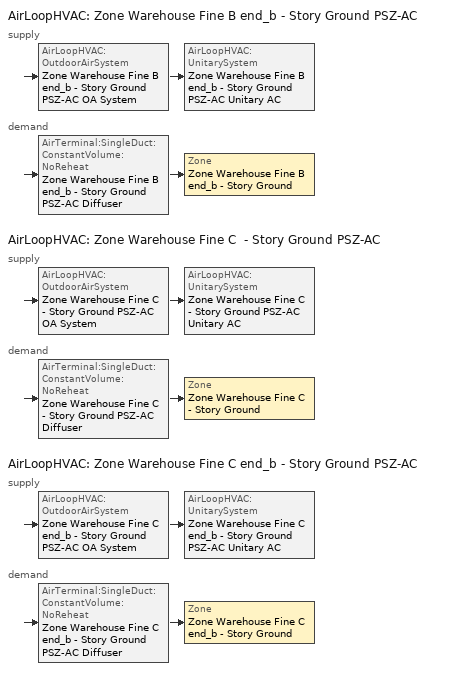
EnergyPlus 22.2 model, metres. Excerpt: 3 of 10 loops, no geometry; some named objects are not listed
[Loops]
AirLoopHVAC 'Zone Warehouse Fine B end_b - Story Ground PSZ-AC'
 supply: AirLoopHVAC:OutdoorAirSystem 'Zone Warehouse Fine B end_b - Story Ground PSZ-AC OA System' > AirLoopHVAC:UnitarySystem 'Zone Warehouse Fine B end_b - Story Ground PSZ-AC Unitary AC'
 demand: AirTerminal:SingleDuct:ConstantVolume:NoReheat 'Zone Warehouse Fine B end_b - Story Ground PSZ-AC Diffuser' > Zone 'Zone Warehouse Fine B end_b - Story Ground'
AirLoopHVAC 'Zone Warehouse Fine C  - Story Ground PSZ-AC'
 supply: AirLoopHVAC:OutdoorAirSystem 'Zone Warehouse Fine C  - Story Ground PSZ-AC OA System' > AirLoopHVAC:UnitarySystem 'Zone Warehouse Fine C  - Story Ground PSZ-AC Unitary AC'
 demand: AirTerminal:SingleDuct:ConstantVolume:NoReheat 'Zone Warehouse Fine C  - Story Ground PSZ-AC Diffuser' > Zone 'Zone Warehouse Fine C  - Story Ground'
AirLoopHVAC 'Zone Warehouse Fine C end_b - Story Ground PSZ-AC'
 supply: AirLoopHVAC:OutdoorAirSystem 'Zone Warehouse Fine C end_b - Story Ground PSZ-AC OA System' > AirLoopHVAC:UnitarySystem 'Zone Warehouse Fine C end_b - Story Ground PSZ-AC Unitary AC'
 demand: AirTerminal:SingleDuct:ConstantVolume:NoReheat 'Zone Warehouse Fine C end_b - Story Ground PSZ-AC Diffuser' > Zone 'Zone Warehouse Fine C end_b - Story Ground'
[SizingPeriod:DesignDay] Day of Month=21; Day Type=SummerDesignDay; Dry-Bulb Temperature Range Modifier Type=DefaultMultipliers; Humidity Condition Type=Wetbulb; Barometric Pressure {Pa}=100917; Wind Speed {m/s}=5; Wind Direction {deg}=320; Rain Indicator=No; Snow Indicator=No; Daylight Saving Time Indicator=No; Solar Model Indicator=ASHRAETau; Begin Environment Reset Mode=FullResetAtBeginEnvironment
Name | Month | Maximum Dry-Bulb Temperature {C} | Daily Dry-Bulb Temperature Range {deltaC} | Wetbulb or DewPoint at Maximum Dry-Bulb {C} | ASHRAE Clear Sky Optical Depth for Beam Irradiance (taub) | ASHRAE Clear Sky Optical Depth for Diffuse Irradiance (taud)
Kodiak April .4% Condns WB=>MCDB | 4 | 11.4 | 5.4 | 8 | 0.323 | 2.439
Kodiak August .4% Condns DB=>MCWB | 8 | 22.6 | 6.3 | 16 | 0.322 | 2.497
Kodiak August .4% Condns WB=>MCDB | 8 | 21.4 | 6.3 | 16.9 | 0.322 | 2.497
Kodiak December .4% Condns DB=>MCWB | 12 | 6.9 | 5.1 | 5.6 | 0.359 | 2.403
Kodiak December .4% Condns WB=>MCDB | 12 | 6.5 | 5.1 | 6.2 | 0.359 | 2.403
Kodiak February .4% Condns DB=>MCWB | 2 | 6.9 | 4.9 | 4.6 | 0.336 | 2.429
Kodiak February .4% Condns WB=>MCDB | 2 | 6.1 | 4.9 | 5.5 | 0.336 | 2.429
Kodiak January .4% Condns DB=>MCWB | 1 | 6.8 | 4.7 | 4 | 0.326 | 2.48
Kodiak January .4% Condns WB=>MCDB | 1 | 5.7 | 4.7 | 5.5 | 0.326 | 2.48
Kodiak July .4% Condns DB=>MCWB | 7 | 24.2 | 5.5 | 16.2 | 0.316 | 2.499
Kodiak July .4% Condns WB=>MCDB | 7 | 22.8 | 5.5 | 16.6 | 0.316 | 2.499
Kodiak June .4% Condns DB=>MCWB | 6 | 22.3 | 5.4 | 13.8 | 0.317 | 2.453
Kodiak June .4% Condns WB=>MCDB | 6 | 20.3 | 5.4 | 14.7 | 0.317 | 2.453
Kodiak March .4% Condns DB=>MCWB | 3 | 8.3 | 5.5 | 3.9 | 0.337 | 2.384
Kodiak March .4% Condns WB=>MCDB | 3 | 6.3 | 5.5 | 5.2 | 0.337 | 2.384
Kodiak May .4% Condns DB=>MCWB | 5 | 18.8 | 5.9 | 10.5 | 0.314 | 2.447
Kodiak May .4% Condns WB=>MCDB | 5 | 17 | 5.9 | 11.2 | 0.314 | 2.447
Kodiak November .4% Condns DB=>MCWB | 11 | 9.4 | 5.3 | 7.3 | 0.358 | 2.388
Kodiak November .4% Condns WB=>MCDB | 11 | 8.7 | 5.3 | 8.2 | 0.358 | 2.388
[ZoneControl:Thermostat] Temperature Difference Between Cutout And Setpoint {deltaC}=0
Name | Zone or ZoneList | Control Type Schedule | Control 1
Zone Warehouse Fine B end_b - Story Ground Thermostat | Zone Warehouse Fine B end_b - Story Ground | Zone Warehouse Fine B end_b - Story Ground Thermostat Schedule | Warehouse Fine - DOE Ref 1980-2004 Thermostat 3
Zone Warehouse Fine C  - Story Ground Thermostat | Zone Warehouse Fine C  - Story Ground | Zone Warehouse Fine C  - Story Ground Thermostat Schedule | Warehouse Fine - DOE Ref 1980-2004 Thermostat 4
Zone Warehouse Fine C end_b - Story Ground Thermostat | Zone Warehouse Fine C end_b - Story Ground | Zone Warehouse Fine C end_b - Story Ground Thermostat Schedule | Warehouse Fine - DOE Ref 1980-2004 Thermostat 5
[ThermostatSetpoint:DualSetpoint] Heating Setpoint Temperature Schedule=Warehouse HtgSetp FineStorage; Cooling Setpoint Temperature Schedule=Warehouse ClgSetp FineStorage
Warehouse Fine - DOE Ref 1980-2004 Thermostat 3; Warehouse Fine - DOE Ref 1980-2004 Thermostat 4; Warehouse Fine - DOE Ref 1980-2004 Thermostat 5
[Zone equipment]
Zone Warehouse Fine B end_b - Story Ground: Zone Warehouse Fine B end_b - Story Ground PSZ-AC Diffuser
Zone Warehouse Fine C  - Story Ground: Zone Warehouse Fine C  - Story Ground PSZ-AC Diffuser
Zone Warehouse Fine C end_b - Story Ground: Zone Warehouse Fine C end_b - Story Ground PSZ-AC Diffuser
[Sizing:Zone] Zone Cooling Design Supply Air Temperature Input Method=SupplyAirTemperature; Zone Cooling Design Supply Air Temperature {C}=12.7778; Zone Cooling Design Supply Air Temperature Difference {deltaC}=11.11; Zone Heating Design Supply Air Temperature Input Method=SupplyAirTemperature; Zone Heating Design Supply Air Temperature {C}=50; Zone Heating Design Supply Air Temperature Difference {deltaC}=11.11; Zone Cooling Design Supply Air Humidity Ratio {kgWater/kgDryAir}=0.0085; Zone Heating Design Supply Air Humidity Ratio {kgWater/kgDryAir}=0.008; Cooling Design Air Flow Method=DesignDay; Cooling Design Air Flow Rate {m3/s}=0; Cooling Minimum Air Flow per Zone Floor Area {m3/s-m2}=0.000762; Cooling Minimum Air Flow {m3/s}=0; Cooling Minimum Air Flow Fraction=0; Heating Design Air Flow Method=DesignDay; Heating Design Air Flow Rate {m3/s}=0; Heating Maximum Air Flow per Zone Floor Area {m3/s-m2}=0.002032; Heating Maximum Air Flow {m3/s}=0.141576; Heating Maximum Air Flow Fraction=0.3; Account for Dedicated Outdoor Air System=No; Zone Load Sizing Method=Sensible Load Only No Latent Load; Zone Latent Cooling Design Supply Air Humidity Ratio Input Method=HumidityRatioDifference; Zone Cooling Design Supply Air Humidity Ratio Difference {kgWater/kgDryAir}=0.005; Zone Latent Heating Design Supply Air Humidity Ratio Input Method=HumidityRatioDifference; Zone Humidification Design Supply Air Humidity Ratio Difference {kgWater/kgDryAir}=0.005
Name | Design Specification Outdoor Air Object
Zone Warehouse Fine B end_b - Story Ground | Zone Warehouse Fine B end_b - Story Ground DSOA Space List
Zone Warehouse Fine C  - Story Ground | Zone Warehouse Fine C  - Story Ground DSOA Space List
Zone Warehouse Fine C end_b - Story Ground | Zone Warehouse Fine C end_b - Story Ground DSOA Space List
[DesignSpecification:OutdoorAir]
Warehouse Fine Ventilation: Outdoor Air Method=Sum; Outdoor Air Flow per Person {m3/s-person}=0; Outdoor Air Flow per Zone Floor Area {m3/s-m2}=0.000254; Outdoor Air Flow per Zone {m3/s}=0; Outdoor Air Flow Air Changes per Hour {1/hr}=0
[DesignSpecification:OutdoorAir:SpaceList] Space Design Specification Outdoor Air Object Name 1=Warehouse Fine Ventilation
Name | Space Name 1
Zone Warehouse Fine B end_b - Story Ground DSOA Space List | Warehouse Fine B end_b - Story Ground
Zone Warehouse Fine C  - Story Ground DSOA Space List | Warehouse Fine C  - Story Ground
Zone Warehouse Fine C end_b - Story Ground DSOA Space List | Warehouse Fine C end_b - Story Ground
[AirTerminal:SingleDuct:ConstantVolume:NoReheat] Availability Schedule=Always On Discrete; Maximum Air Flow Rate {m3/s}=AutoSize
Zone Warehouse Fine B end_b - Story Ground PSZ-AC Diffuser; Zone Warehouse Fine C  - Story Ground PSZ-AC Diffuser; Zone Warehouse Fine C end_b - Story Ground PSZ-AC Diffuser
[Controller:MechanicalVentilation] Availability Schedule=Always On Discrete; Demand Controlled Ventilation=No; System Outdoor Air Method=ZoneSum; Design Specification Outdoor Air Object Name 1=Warehouse Fine Ventilation
Name | Zone or ZoneList Name 1
Controller Mechanical Ventilation 4 | Zone Warehouse Fine B end_b - Story Ground
Controller Mechanical Ventilation 5 | Zone Warehouse Fine C  - Story Ground
Controller Mechanical Ventilation 6 | Zone Warehouse Fine C end_b - Story Ground
[AirLoopHVAC] Design Supply Air Flow Rate {m3/s}=AutoSize; Design Return Air Flow Fraction of Supply Air Flow=1
Zone Warehouse Fine B end_b - Story Ground PSZ-AC; Zone Warehouse Fine C  - Story Ground PSZ-AC; Zone Warehouse Fine C end_b - Story Ground PSZ-AC
[Sizing:System] Type of Load to Size On=Sensible; Design Outdoor Air Flow Rate {m3/s}=Autosize; Central Heating Maximum System Air Flow Ratio=1; Preheat Design Temperature {C}=7.22222; Preheat Design Humidity Ratio {kgWater/kgDryAir}=0.008; Precool Design Temperature {C}=12.7778; Precool Design Humidity Ratio {kgWater/kgDryAir}=0.008; Central Cooling Design Supply Air Temperature {C}=12.7778; Central Heating Design Supply Air Temperature {C}=50; Type of Zone Sum to Use=Coincident; 100% Outdoor Air in Cooling=No; 100% Outdoor Air in Heating=No; Central Cooling Design Supply Air Humidity Ratio {kgWater/kgDryAir}=0.0085; Central Heating Design Supply Air Humidity Ratio {kgWater/kgDryAir}=0.008; Cooling Supply Air Flow Rate Method=DesignDay; Cooling Supply Air Flow Rate {m3/s}=0; Cooling Supply Air Flow Rate Per Floor Area {m3/s-m2}=0.00996765; Cooling Fraction of Autosized Cooling Supply Air Flow Rate=1; Cooling Supply Air Flow Rate Per Unit Cooling Capacity {m3/s-W}=3.94755e-05; Heating Supply Air Flow Rate Method=DesignDay; Heating Supply Air Flow Rate {m3/s}=0; Heating Supply Air Flow Rate Per Floor Area {m3/s-m2}=0.00996765; Heating Fraction of Autosized Heating Supply Air Flow Rate=1; Heating Fraction of Autosized Cooling Supply Air Flow Rate=1; Heating Supply Air Flow Rate Per Unit Heating Capacity {m3/s-W}=3.15882e-05; System Outdoor Air Method=ZoneSum; Zone Maximum Outdoor Air Fraction=1; Cooling Design Capacity Method=CoolingDesignCapacity; Cooling Design Capacity {W}=Autosize; Cooling Design Capacity Per Floor Area {W/m2}=234.7; Fraction of Autosized Cooling Design Capacity=1; Heating Design Capacity Method=HeatingDesignCapacity; Heating Design Capacity {W}=Autosize; Heating Design Capacity Per Floor Area {W/m2}=157; Fraction of Autosized Heating Design Capacity=1; Central Cooling Capacity Control Method=OnOff; Occupant Diversity=Autosize
Zone Warehouse Fine B end_b - Story Ground PSZ-AC; Zone Warehouse Fine C  - Story Ground PSZ-AC; Zone Warehouse Fine C end_b - Story Ground PSZ-AC
[Controller:OutdoorAir] Minimum Outdoor Air Flow Rate {m3/s}=Autosize; Maximum Outdoor Air Flow Rate {m3/s}=Autosize; Economizer Control Type=NoEconomizer; Economizer Control Action Type=ModulateFlow; Economizer Maximum Limit Dry-Bulb Temperature {C}=28; Economizer Maximum Limit Enthalpy {J/kg}=64000; Lockout Type=LockoutWithCompressor; Minimum Limit Type=FixedMinimum; Minimum Outdoor Air Schedule=Always On Discrete; High Humidity Control=No; Control High Indoor Humidity Based on Outdoor Humidity Ratio=Yes; Heat Recovery Bypass Control Type=BypassWhenWithinEconomizerLimits
Name | Mechanical Ventilation Controller
Zone Warehouse Fine B end_b - Story Ground PSZ-AC OA System Controller | Controller Mechanical Ventilation 4
Zone Warehouse Fine C  - Story Ground PSZ-AC OA System Controller | Controller Mechanical Ventilation 5
Zone Warehouse Fine C end_b - Story Ground PSZ-AC OA System Controller | Controller Mechanical Ventilation 6
[SetpointManager:MixedAir] Control Variable=Temperature
Name | Setpoint Node or NodeList
Zone Warehouse Fine B end_b - Story Ground PSZ-AC Mixed Air Node OS Default SPM | Zone Warehouse Fine B end_b - Story Ground PSZ-AC Mixed Air Node
Zone Warehouse Fine C  - Story Ground PSZ-AC Mixed Air Node OS Default SPM | Zone Warehouse Fine C  - Story Ground PSZ-AC Mixed Air Node
Zone Warehouse Fine C end_b - Story Ground PSZ-AC Mixed Air Node OS Default SPM | Zone Warehouse Fine C end_b - Story Ground PSZ-AC Mixed Air Node
[AirLoopHVAC:UnitarySystem] Control Type=Load; Dehumidification Control Type=None; Availability Schedule=Outage Availability Schedule; Fan Placement=DrawThrough; DX Heating Coil Sizing Ratio=1; Use DOAS DX Cooling Coil=No; Minimum Supply Air Temperature {C}=2; Latent Load Control=SensibleOnlyLoadControl; Cooling Supply Air Flow Rate {m3/s}=Autosize; Heating Supply Air Flow Rate {m3/s}=Autosize; No Load Supply Air Flow Rate {m3/s}=Autosize; Maximum Supply Air Temperature {C}=80; Maximum Outdoor Dry-Bulb Temperature for Supplemental Heater Operation {C}=21; Maximum Cycling Rate {cycles/hr}=2.5; Heat Pump Time Constant {s}=60; Fraction of On-Cycle Power Use=0.01; Heat Pump Fan Delay Time {s}=60; Ancillary On-Cycle Electric Power {W}=0; Ancillary Off-Cycle Electric Power {W}=0
Name | Controlling Zone or Thermostat Location | Supply Fan | Supply Air Fan Operating Mode Schedule | Heating Coil | Cooling Coil | Supplemental Heating Coil
Zone Warehouse Fine B end_b - Story Ground PSZ-AC Unitary AC | Zone Warehouse Fine B end_b - Story Ground | Zone Warehouse Fine B end_b - Story Ground PSZ-AC Fan | Zone Warehouse Fine B end_b - Story Ground PSZ-AC Occ Sch | Zone Warehouse Fine B end_b - Story Ground PSZ-AC Gas Htg Coil 30kBtu/hr 0.8 Thermal Eff | Zone Warehouse Fine B end_b - Story Ground PSZ-AC 1spd DX AC Clg Coil 11kBtu/hr 9.7SEER | Zone Warehouse Fine B end_b - Story Ground PSZ-AC No Heat
Zone Warehouse Fine C  - Story Ground PSZ-AC Unitary AC | Zone Warehouse Fine C  - Story Ground | Zone Warehouse Fine C  - Story Ground PSZ-AC Fan | Zone Warehouse Fine C  - Story Ground PSZ-AC Occ Sch | Zone Warehouse Fine C  - Story Ground PSZ-AC Gas Htg Coil 12kBtu/hr 0.8 Thermal Eff | Zone Warehouse Fine C  - Story Ground PSZ-AC 1spd DX AC Clg Coil 4kBtu/hr 9.7SEER | Zone Warehouse Fine C  - Story Ground PSZ-AC No Heat
Zone Warehouse Fine C end_b - Story Ground PSZ-AC Unitary AC | Zone Warehouse Fine C end_b - Story Ground | Zone Warehouse Fine C end_b - Story Ground PSZ-AC Fan | Zone Warehouse Fine C end_b - Story Ground PSZ-AC Occ Sch | Zone Warehouse Fine C end_b - Story Ground PSZ-AC Gas Htg Coil 19kBtu/hr 0.8 Thermal Eff | Zone Warehouse Fine C end_b - Story Ground PSZ-AC 1spd DX AC Clg Coil 7kBtu/hr 9.7SEER | Zone Warehouse Fine C end_b - Story Ground PSZ-AC No Heat
[Fan:OnOff] Availability Schedule=Always On Discrete; Fan Total Efficiency=0.53625; Pressure Rise {Pa}=622.722; Maximum Flow Rate {m3/s}=Autosize; Motor Efficiency=0.825; Motor In Airstream Fraction=1
Name | Fan Power Ratio Function of Speed Ratio Curve | Fan Efficiency Ratio Function of Speed Ratio Curve
Zone Warehouse Fine B end_b - Story Ground PSZ-AC Fan | Fan On Off Power Curve 3 | Fan On Off Efficiency Curve 3
Zone Warehouse Fine C  - Story Ground PSZ-AC Fan | Fan On Off Power Curve 4 | Fan On Off Efficiency Curve 4
Zone Warehouse Fine C end_b - Story Ground PSZ-AC Fan | Fan On Off Power Curve 5 | Fan On Off Efficiency Curve 5
[Coil:Heating:Fuel] Availability Schedule=Always On Discrete; Fuel Type=NaturalGas; Burner Efficiency=0.8; Nominal Capacity {W}=AutoSize; Parasitic Electric Load {W}=0; Parasitic Fuel Load {W}=0
Zone Warehouse Fine B end_b - Story Ground PSZ-AC Gas Htg Coil 30kBtu/hr 0.8 Thermal Eff; Zone Warehouse Fine C  - Story Ground PSZ-AC Gas Htg Coil 12kBtu/hr 0.8 Thermal Eff; Zone Warehouse Fine C end_b - Story Ground PSZ-AC Gas Htg Coil 19kBtu/hr 0.8 Thermal Eff
[Coil:Cooling:DX:SingleSpeed] Availability Schedule=Always On Discrete; Gross Rated Total Cooling Capacity {W}=Autosize; Gross Rated Sensible Heat Ratio=Autosize; Gross Rated Cooling COP {W/W}=3.14722; Rated Air Flow Rate {m3/s}=Autosize; Rated Evaporator Fan Power Per Volume Flow Rate 2017 {W/(m3/s)}=773.3; Rated Evaporator Fan Power Per Volume Flow Rate 2023 {W/(m3/s)}=934.4; Total Cooling Capacity Function of Temperature Curve=DOE Ref DX Clg Coil Cool-Cap-fT; Total Cooling Capacity Function of Flow Fraction Curve=DOE Ref DX Clg Coil Cool-CAP-fFlow; Energy Input Ratio Function of Temperature Curve=DOE Ref DX Clg Coil Cool-EIR-fT; Energy Input Ratio Function of Flow Fraction Curve=DOE Ref DX Clg Coil Cool-EIR-fFlow; Part Load Fraction Correlation Curve=DOE Ref DX Clg Coil Cool-PLF-fPLR; Minimum Outdoor Dry-Bulb Temperature for Compressor Operation {C}=-25; Nominal Time for Condensate Removal to Begin {s}=0; Ratio of Initial Moisture Evaporation Rate and Steady State Latent Capacity=0; Maximum Cycling Rate {cycles/hr}=0; Latent Capacity Time Constant {s}=0; Condenser Type=AirCooled; Evaporative Condenser Effectiveness=0.9; Evaporative Condenser Air Flow Rate {m3/s}=Autosize; Evaporative Condenser Pump Rated Power Consumption {W}=Autosize; Crankcase Heater Capacity {W}=0; Maximum Outdoor Dry-Bulb Temperature for Crankcase Heater Operation {C}=10; Basin Heater Capacity {W/K}=0; Basin Heater Setpoint Temperature {C}=2
Zone Warehouse Fine B end_b - Story Ground PSZ-AC 1spd DX AC Clg Coil 11kBtu/hr 9.7SEER; Zone Warehouse Fine C  - Story Ground PSZ-AC 1spd DX AC Clg Coil 4kBtu/hr 9.7SEER; Zone Warehouse Fine C end_b - Story Ground PSZ-AC 1spd DX AC Clg Coil 7kBtu/hr 9.7SEER
[Coil:Heating:Electric] Availability Schedule=Always Off Discrete; Efficiency=1; Nominal Capacity {W}=0
Zone Warehouse Fine B end_b - Story Ground PSZ-AC No Heat; Zone Warehouse Fine C  - Story Ground PSZ-AC No Heat; Zone Warehouse Fine C end_b - Story Ground PSZ-AC No Heat
[SetpointManager:SingleZone:Reheat] Control Variable=Temperature; Minimum Supply Air Temperature {C}=12.7778; Maximum Supply Air Temperature {C}=50
Name | Control Zone | Setpoint Node or NodeList
Zone Warehouse Fine B end_b - Story Ground Setpoint Manager SZ Reheat | Zone Warehouse Fine B end_b - Story Ground | Zone Warehouse Fine B end_b - Story Ground PSZ-AC Supply Outlet Node
Zone Warehouse Fine C  - Story Ground Setpoint Manager SZ Reheat | Zone Warehouse Fine C  - Story Ground | Zone Warehouse Fine C  - Story Ground PSZ-AC Supply Outlet Node
Zone Warehouse Fine C end_b - Story Ground Setpoint Manager SZ Reheat | Zone Warehouse Fine C end_b - Story Ground | Zone Warehouse Fine C end_b - Story Ground PSZ-AC Supply Outlet Node
[Schedule:Day:Interval]
Warehouse HtgSetp FineStorage Default; autogen Warehouse HtgSetp FineStorage 0_day_sch; autogen Warehouse HtgSetp FineStorage 1_day_sch: Average, 24:00, 15.56
Warehouse HtgSetp FineStorage Summer Design Day; Warehouse HtgSetp FineStorage Winter Design Day: No, 24:00, 15.56
Warehouse ClgSetp FineStorage Default; autogen Warehouse ClgSetp FineStorage 0_day_sch; autogen Warehouse ClgSetp FineStorage 1_day_sch: Average, 24:00, 26.7
Warehouse ClgSetp FineStorage Summer Design Day; Warehouse ClgSetp FineStorage Winter Design Day: No, 24:00, 26.7
Schedule Day 49; Schedule Day 50; Schedule Day 51; Schedule Day 52; Schedule Day 53; Schedule Day 54; Schedule Day 55; Schedule Day 56; Schedule Day 65; Schedule Day 66; Schedule Day 67; Schedule Day 68; Schedule Day 69; Schedule Day 70; Schedule Day 71; Schedule Day 72; Schedule Day 89; Schedule Day 90; Schedule Day 91; Schedule Day 92; Schedule Day 93; Schedule Day 94; Schedule Day 95; Schedule Day 96: No, 01:00, 0, 02:00, 0, 03:00, 0, 04:00, 0, 05:00, 0, 06:00, 0, 07:00, 0, 08:00, 0, 09:00, 0, 10:00, 0, 11:00, 0, 12:00, 0, 13:00, 0, 14:00, 0, 15:00, 0, 16:00, 0, 17:00, 0, 18:00, 0, 19:00, 0, 20:00, 0, 21:00, 0, 22:00, 0, 23:00, 0, 24:00, 0
Zone Warehouse Fine B end_b - Story Ground PSZ-AC Occ Sch Default; Zone Warehouse Fine B end_b - Story Ground PSZ-AC Occ Sch Sunday; Zone Warehouse Fine C  - Story Ground PSZ-AC Occ Sch Default; Zone Warehouse Fine C  - Story Ground PSZ-AC Occ Sch Sunday; Zone Warehouse Fine C end_b - Story Ground PSZ-AC Occ Sch Default; Zone Warehouse Fine C end_b - Story Ground PSZ-AC Occ Sch Sunday: No, 24:00, 0
Zone Warehouse Fine B end_b - Story Ground PSZ-AC Occ Sch Summer Design Day; Zone Warehouse Fine B end_b - Story Ground PSZ-AC Occ Sch Winter Design Day; Zone Warehouse Fine C  - Story Ground PSZ-AC Occ Sch Summer Design Day; Zone Warehouse Fine C  - Story Ground PSZ-AC Occ Sch Winter Design Day; Zone Warehouse Fine C end_b - Story Ground PSZ-AC Occ Sch Summer Design Day; Zone Warehouse Fine C end_b - Story Ground PSZ-AC Occ Sch Winter Design Day: No, 24:00, 1
[Schedule:Week:Daily]
Warehouse HtgSetp FineStorage Week Rule - Jan1-Feb25: Warehouse HtgSetp FineStorage Default, autogen Warehouse HtgSetp FineStorage 0_day_sch, Warehouse HtgSetp FineStorage Default, Warehouse HtgSetp FineStorage Default, autogen Warehouse HtgSetp FineStorage 1_day_sch, Warehouse HtgSetp FineStorage Default, Warehouse HtgSetp FineStorage Default, Warehouse HtgSetp FineStorage Default, Warehouse HtgSetp FineStorage Summer Design Day, Warehouse HtgSetp FineStorage Winter Design Day, Warehouse HtgSetp FineStorage Default, Warehouse HtgSetp FineStorage Default
Warehouse HtgSetp FineStorage Week Rule - Feb26-Mar4: Warehouse HtgSetp FineStorage Default, autogen Warehouse HtgSetp FineStorage 0_day_sch, Warehouse HtgSetp FineStorage Default, autogen Warehouse HtgSetp FineStorage 1_day_sch, Warehouse HtgSetp FineStorage Default, Warehouse HtgSetp FineStorage Default, Warehouse HtgSetp FineStorage Default, Warehouse HtgSetp FineStorage Default, Warehouse HtgSetp FineStorage Summer Design Day, Warehouse HtgSetp FineStorage Winter Design Day, Warehouse HtgSetp FineStorage Default, Warehouse HtgSetp FineStorage Default
Warehouse HtgSetp FineStorage Week Rule - Mar5-Dec31: autogen Warehouse HtgSetp FineStorage 0_day_sch, Warehouse HtgSetp FineStorage Default, Warehouse HtgSetp FineStorage Default, autogen Warehouse HtgSetp FineStorage 1_day_sch, Warehouse HtgSetp FineStorage Default, Warehouse HtgSetp FineStorage Default, Warehouse HtgSetp FineStorage Default, Warehouse HtgSetp FineStorage Default, Warehouse HtgSetp FineStorage Summer Design Day, Warehouse HtgSetp FineStorage Winter Design Day, Warehouse HtgSetp FineStorage Default, Warehouse HtgSetp FineStorage Default
Warehouse ClgSetp FineStorage Week Rule - Jan1-Feb25: Warehouse ClgSetp FineStorage Default, autogen Warehouse ClgSetp FineStorage 0_day_sch, Warehouse ClgSetp FineStorage Default, Warehouse ClgSetp FineStorage Default, autogen Warehouse ClgSetp FineStorage 1_day_sch, Warehouse ClgSetp FineStorage Default, Warehouse ClgSetp FineStorage Default, Warehouse ClgSetp FineStorage Default, Warehouse ClgSetp FineStorage Summer Design Day, Warehouse ClgSetp FineStorage Winter Design Day, Warehouse ClgSetp FineStorage Default, Warehouse ClgSetp FineStorage Default
Warehouse ClgSetp FineStorage Week Rule - Feb26-Mar4: Warehouse ClgSetp FineStorage Default, autogen Warehouse ClgSetp FineStorage 0_day_sch, Warehouse ClgSetp FineStorage Default, autogen Warehouse ClgSetp FineStorage 1_day_sch, Warehouse ClgSetp FineStorage Default, Warehouse ClgSetp FineStorage Default, Warehouse ClgSetp FineStorage Default, Warehouse ClgSetp FineStorage Default, Warehouse ClgSetp FineStorage Summer Design Day, Warehouse ClgSetp FineStorage Winter Design Day, Warehouse ClgSetp FineStorage Default, Warehouse ClgSetp FineStorage Default
Warehouse ClgSetp FineStorage Week Rule - Mar5-Dec31: autogen Warehouse ClgSetp FineStorage 0_day_sch, Warehouse ClgSetp FineStorage Default, Warehouse ClgSetp FineStorage Default, autogen Warehouse ClgSetp FineStorage 1_day_sch, Warehouse ClgSetp FineStorage Default, Warehouse ClgSetp FineStorage Default, Warehouse ClgSetp FineStorage Default, Warehouse ClgSetp FineStorage Default, Warehouse ClgSetp FineStorage Summer Design Day, Warehouse ClgSetp FineStorage Winter Design Day, Warehouse ClgSetp FineStorage Default, Warehouse ClgSetp FineStorage Default
Zone Warehouse Fine B end_b - Story Ground PSZ-AC Occ Sch Week Rule - Jan1-Oct28; Zone Warehouse Fine B end_b - Story Ground PSZ-AC Occ Sch Week Rule - Nov12-Dec31: Zone Warehouse Fine B end_b - Story Ground PSZ-AC Occ Sch Sunday, Zone Warehouse Fine B end_b - Story Ground PSZ-AC Occ Sch Sunday, Zone Warehouse Fine B end_b - Story Ground PSZ-AC Occ Sch Sunday, Zone Warehouse Fine B end_b - Story Ground PSZ-AC Occ Sch Sunday, Zone Warehouse Fine B end_b - Story Ground PSZ-AC Occ Sch Default, Zone Warehouse Fine B end_b - Story Ground PSZ-AC Occ Sch Sunday, Zone Warehouse Fine B end_b - Story Ground PSZ-AC Occ Sch Sunday, Zone Warehouse Fine B end_b - Story Ground PSZ-AC Occ Sch Default, Zone Warehouse Fine B end_b - Story Ground PSZ-AC Occ Sch Summer Design Day, Zone Warehouse Fine B end_b - Story Ground PSZ-AC Occ Sch Winter Design Day, Zone Warehouse Fine B end_b - Story Ground PSZ-AC Occ Sch Default, Zone Warehouse Fine B end_b - Story Ground PSZ-AC Occ Sch Default
Zone Warehouse Fine B end_b - Story Ground PSZ-AC Occ Sch Week Rule - Oct29-Nov4: Zone Warehouse Fine B end_b - Story Ground PSZ-AC Occ Sch Sunday, Zone Warehouse Fine B end_b - Story Ground PSZ-AC Occ Sch Sunday, Schedule Day 65, Schedule Day 66, Schedule Day 67, Schedule Day 68, Schedule Day 69, Zone Warehouse Fine B end_b - Story Ground PSZ-AC Occ Sch Default, Zone Warehouse Fine B end_b - Story Ground PSZ-AC Occ Sch Summer Design Day, Zone Warehouse Fine B end_b - Story Ground PSZ-AC Occ Sch Winter Design Day, Zone Warehouse Fine B end_b - Story Ground PSZ-AC Occ Sch Default, Zone Warehouse Fine B end_b - Story Ground PSZ-AC Occ Sch Default
Zone Warehouse Fine B end_b - Story Ground PSZ-AC Occ Sch Week Rule - Nov5-Nov11: Schedule Day 70, Schedule Day 71, Schedule Day 72, Zone Warehouse Fine B end_b - Story Ground PSZ-AC Occ Sch Sunday, Zone Warehouse Fine B end_b - Story Ground PSZ-AC Occ Sch Default, Zone Warehouse Fine B end_b - Story Ground PSZ-AC Occ Sch Sunday, Zone Warehouse Fine B end_b - Story Ground PSZ-AC Occ Sch Sunday, Zone Warehouse Fine B end_b - Story Ground PSZ-AC Occ Sch Default, Zone Warehouse Fine B end_b - Story Ground PSZ-AC Occ Sch Summer Design Day, Zone Warehouse Fine B end_b - Story Ground PSZ-AC Occ Sch Winter Design Day, Zone Warehouse Fine B end_b - Story Ground PSZ-AC Occ Sch Default, Zone Warehouse Fine B end_b - Story Ground PSZ-AC Occ Sch Default
Zone Warehouse Fine C  - Story Ground PSZ-AC Occ Sch Week Rule - Jan1-Oct28; Zone Warehouse Fine C  - Story Ground PSZ-AC Occ Sch Week Rule - Nov12-Dec31: Zone Warehouse Fine C  - Story Ground PSZ-AC Occ Sch Sunday, Zone Warehouse Fine C  - Story Ground PSZ-AC Occ Sch Sunday, Zone Warehouse Fine C  - Story Ground PSZ-AC Occ Sch Sunday, Zone Warehouse Fine C  - Story Ground PSZ-AC Occ Sch Sunday, Zone Warehouse Fine C  - Story Ground PSZ-AC Occ Sch Default, Zone Warehouse Fine C  - Story Ground PSZ-AC Occ Sch Sunday, Zone Warehouse Fine C  - Story Ground PSZ-AC Occ Sch Sunday, Zone Warehouse Fine C  - Story Ground PSZ-AC Occ Sch Default, Zone Warehouse Fine C  - Story Ground PSZ-AC Occ Sch Summer Design Day, Zone Warehouse Fine C  - Story Ground PSZ-AC Occ Sch Winter Design Day, Zone Warehouse Fine C  - Story Ground PSZ-AC Occ Sch Default, Zone Warehouse Fine C  - Story Ground PSZ-AC Occ Sch Default
Zone Warehouse Fine C  - Story Ground PSZ-AC Occ Sch Week Rule - Oct29-Nov4: Zone Warehouse Fine C  - Story Ground PSZ-AC Occ Sch Sunday, Zone Warehouse Fine C  - Story Ground PSZ-AC Occ Sch Sunday, Schedule Day 49, Schedule Day 50, Schedule Day 51, Schedule Day 52, Schedule Day 53, Zone Warehouse Fine C  - Story Ground PSZ-AC Occ Sch Default, Zone Warehouse Fine C  - Story Ground PSZ-AC Occ Sch Summer Design Day, Zone Warehouse Fine C  - Story Ground PSZ-AC Occ Sch Winter Design Day, Zone Warehouse Fine C  - Story Ground PSZ-AC Occ Sch Default, Zone Warehouse Fine C  - Story Ground PSZ-AC Occ Sch Default
Zone Warehouse Fine C  - Story Ground PSZ-AC Occ Sch Week Rule - Nov5-Nov11: Schedule Day 54, Schedule Day 55, Schedule Day 56, Zone Warehouse Fine C  - Story Ground PSZ-AC Occ Sch Sunday, Zone Warehouse Fine C  - Story Ground PSZ-AC Occ Sch Default, Zone Warehouse Fine C  - Story Ground PSZ-AC Occ Sch Sunday, Zone Warehouse Fine C  - Story Ground PSZ-AC Occ Sch Sunday, Zone Warehouse Fine C  - Story Ground PSZ-AC Occ Sch Default, Zone Warehouse Fine C  - Story Ground PSZ-AC Occ Sch Summer Design Day, Zone Warehouse Fine C  - Story Ground PSZ-AC Occ Sch Winter Design Day, Zone Warehouse Fine C  - Story Ground PSZ-AC Occ Sch Default, Zone Warehouse Fine C  - Story Ground PSZ-AC Occ Sch Default
Zone Warehouse Fine C end_b - Story Ground PSZ-AC Occ Sch Week Rule - Jan1-Oct28; Zone Warehouse Fine C end_b - Story Ground PSZ-AC Occ Sch Week Rule - Nov12-Dec31: Zone Warehouse Fine C end_b - Story Ground PSZ-AC Occ Sch Sunday, Zone Warehouse Fine C end_b - Story Ground PSZ-AC Occ Sch Sunday, Zone Warehouse Fine C end_b - Story Ground PSZ-AC Occ Sch Sunday, Zone Warehouse Fine C end_b - Story Ground PSZ-AC Occ Sch Sunday, Zone Warehouse Fine C end_b - Story Ground PSZ-AC Occ Sch Default, Zone Warehouse Fine C end_b - Story Ground PSZ-AC Occ Sch Sunday, Zone Warehouse Fine C end_b - Story Ground PSZ-AC Occ Sch Sunday, Zone Warehouse Fine C end_b - Story Ground PSZ-AC Occ Sch Default, Zone Warehouse Fine C end_b - Story Ground PSZ-AC Occ Sch Summer Design Day, Zone Warehouse Fine C end_b - Story Ground PSZ-AC Occ Sch Winter Design Day, Zone Warehouse Fine C end_b - Story Ground PSZ-AC Occ Sch Default, Zone Warehouse Fine C end_b - Story Ground PSZ-AC Occ Sch Default
Zone Warehouse Fine C end_b - Story Ground PSZ-AC Occ Sch Week Rule - Oct29-Nov4: Zone Warehouse Fine C end_b - Story Ground PSZ-AC Occ Sch Sunday, Zone Warehouse Fine C end_b - Story Ground PSZ-AC Occ Sch Sunday, Schedule Day 89, Schedule Day 90, Schedule Day 91, Schedule Day 92, Schedule Day 93, Zone Warehouse Fine C end_b - Story Ground PSZ-AC Occ Sch Default, Zone Warehouse Fine C end_b - Story Ground PSZ-AC Occ Sch Summer Design Day, Zone Warehouse Fine C end_b - Story Ground PSZ-AC Occ Sch Winter Design Day, Zone Warehouse Fine C end_b - Story Ground PSZ-AC Occ Sch Default, Zone Warehouse Fine C end_b - Story Ground PSZ-AC Occ Sch Default
Zone Warehouse Fine C end_b - Story Ground PSZ-AC Occ Sch Week Rule - Nov5-Nov11: Schedule Day 94, Schedule Day 95, Schedule Day 96, Zone Warehouse Fine C end_b - Story Ground PSZ-AC Occ Sch Sunday, Zone Warehouse Fine C end_b - Story Ground PSZ-AC Occ Sch Default, Zone Warehouse Fine C end_b - Story Ground PSZ-AC Occ Sch Sunday, Zone Warehouse Fine C end_b - Story Ground PSZ-AC Occ Sch Sunday, Zone Warehouse Fine C end_b - Story Ground PSZ-AC Occ Sch Default, Zone Warehouse Fine C end_b - Story Ground PSZ-AC Occ Sch Summer Design Day, Zone Warehouse Fine C end_b - Story Ground PSZ-AC Occ Sch Winter Design Day, Zone Warehouse Fine C end_b - Story Ground PSZ-AC Occ Sch Default, Zone Warehouse Fine C end_b - Story Ground PSZ-AC Occ Sch Default
[Schedule:Year]
Warehouse HtgSetp FineStorage: Warehouse HtgSetp FineStorage Week Rule - Jan1-Feb25, 1, 1, 2, 25, Warehouse HtgSetp FineStorage Week Rule - Feb26-Mar4, 2, 26, 3, 4, Warehouse HtgSetp FineStorage Week Rule - Mar5-Dec31, 3, 5, 12, 31
Warehouse ClgSetp FineStorage: Warehouse ClgSetp FineStorage Week Rule - Jan1-Feb25, 1, 1, 2, 25, Warehouse ClgSetp FineStorage Week Rule - Feb26-Mar4, 2, 26, 3, 4, Warehouse ClgSetp FineStorage Week Rule - Mar5-Dec31, 3, 5, 12, 31
Zone Warehouse Fine B end_b - Story Ground PSZ-AC Occ Sch: Zone Warehouse Fine B end_b - Story Ground PSZ-AC Occ Sch Week Rule - Jan1-Oct28, 1, 1, 10, 28, Zone Warehouse Fine B end_b - Story Ground PSZ-AC Occ Sch Week Rule - Oct29-Nov4, 10, 29, 11, 4, Zone Warehouse Fine B end_b - Story Ground PSZ-AC Occ Sch Week Rule - Nov5-Nov11, 11, 5, 11, 11, Zone Warehouse Fine B end_b - Story Ground PSZ-AC Occ Sch Week Rule - Nov12-Dec31, 11, 12, 12, 31
Zone Warehouse Fine C  - Story Ground PSZ-AC Occ Sch: Zone Warehouse Fine C  - Story Ground PSZ-AC Occ Sch Week Rule - Jan1-Oct28, 1, 1, 10, 28, Zone Warehouse Fine C  - Story Ground PSZ-AC Occ Sch Week Rule - Oct29-Nov4, 10, 29, 11, 4, Zone Warehouse Fine C  - Story Ground PSZ-AC Occ Sch Week Rule - Nov5-Nov11, 11, 5, 11, 11, Zone Warehouse Fine C  - Story Ground PSZ-AC Occ Sch Week Rule - Nov12-Dec31, 11, 12, 12, 31
Zone Warehouse Fine C end_b - Story Ground PSZ-AC Occ Sch: Zone Warehouse Fine C end_b - Story Ground PSZ-AC Occ Sch Week Rule - Jan1-Oct28, 1, 1, 10, 28, Zone Warehouse Fine C end_b - Story Ground PSZ-AC Occ Sch Week Rule - Oct29-Nov4, 10, 29, 11, 4, Zone Warehouse Fine C end_b - Story Ground PSZ-AC Occ Sch Week Rule - Nov5-Nov11, 11, 5, 11, 11, Zone Warehouse Fine C end_b - Story Ground PSZ-AC Occ Sch Week Rule - Nov12-Dec31, 11, 12, 12, 31
[Schedule:Compact]
Outage Availability Schedule: Through: 01/01, For: AllDays, Until: 24:00, 1, Through: 01/02, For: AllDays, Until: 24:00, 1, Through: 01/03, For: AllDays, Until: 24:00, 1, Through: 01/04, For: AllDays, Until: 24:00, 1, Through: 01/05, For: AllDays, Until: 24:00, 1, Through: 01/06, For: AllDays, Until: 24:00, 1, Through: 01/07, For: AllDays, Until: 24:00, 1, Through: 01/08, For: AllDays, Until: 24:00, 1, Through: 01/09, For: AllDays, Until: 24:00, 1, Through: 01/10, For: AllDays, Until: 24:00, 1, Through: 01/11, For: AllDays, Until: 24:00, 1, Through: 01/12, For: AllDays, Until: 24:00, 1, Through: 01/13, For: AllDays, Until: 24:00, 1, Through: 01/14, For: AllDays, Until: 24:00, 1, Through: 01/15, For: AllDays, Until: 24:00, 1, Through: 01/16, For: AllDays, Until: 24:00, 1, Through: 01/17, For: AllDays, Until: 24:00, 1, Through: 01/18, For: AllDays, Until: 24:00, 1, Through: 01/19, For: AllDays, Until: 24:00, 1, Through: 01/20, For: AllDays, Until: 24:00, 1, Through: 01/21, For: AllDays, Until: 24:00, 1, Through: 01/22, For: AllDays, Until: 24:00, 1, Through: 01/23, For: AllDays, Until: 24:00, 1, Through: 01/24, For: AllDays, Until: 24:00, 1, Through: 01/25, For: AllDays, Until: 24:00, 1, Through: 01/26, For: AllDays, Until: 24:00, 1, Through: 01/27, For: AllDays, Until: 24:00, 1, Through: 01/28, For: AllDays, Until: 24:00, 1, Through: 01/29, For: AllDays, Until: 24:00, 1, Through: 01/30, For: AllDays, Until: 24:00, 1, Through: 01/31, For: AllDays, Until: 24:00, 1, Through: 02/01, For: AllDays, Until: 24:00, 1, Through: 02/02, For: AllDays, Until: 24:00, 1, Through: 02/03, For: AllDays, Until: 24:00, 1, Through: 02/04, For: AllDays, Until: 24:00, 1, Through: 02/05, For: AllDays, Until: 24:00, 1, Through: 02/06, For: AllDays, Until: 24:00, 1, Through: 02/07, For: AllDays, Until: 24:00, 1, Through: 02/08, For: AllDays, Until: 24:00, 1, Through: 02/09, For: AllDays, Until: 24:00, 1, Through: 02/10, For: AllDays, Until: 24:00, 1, Through: 02/11, For: AllDays, Until: 24:00, 1, Through: 02/12, For: AllDays, Until: 24:00, 1, Through: 02/13, For: AllDays, Until: 24:00, 1, Through: 02/14, For: AllDays, Until: 24:00, 1, Through: 02/15, For: AllDays, Until: 24:00, 1, Through: 02/16, For: AllDays, Until: 24:00, 1, Through: 02/17, For: AllDays, Until: 24:00, 1, Through: 02/18, For: AllDays, Until: 24:00, 1, Through: 02/19, For: AllDays, Until: 24:00, 1, Through: 02/20, For: AllDays, Until: 24:00, 1, Through: 02/21, For: AllDays, Until: 24:00, 1, Through: 02/22, For: AllDays, Until: 24:00, 1, Through: 02/23, For: AllDays, Until: 24:00, 1, Through: 02/24, For: AllDays, Until: 24:00, 1, Through: 02/25, For: AllDays, Until: 24:00, 1, Through: 02/26, For: AllDays, Until: 24:00, 1, Through: 02/27, For: AllDays, Until: 24:00, 1, Through: 02/28, For: AllDays, Until: 24:00, 1, Through: 03/01, For: AllDays, Until: 24:00, 1, Through: 03/02, For: AllDays, Until: 24:00, 1, Through: 03/03, For: AllDays, Until: 24:00, 1, Through: 03/04, For: AllDays, Until: 24:00, 1, Through: 03/05, For: AllDays, Until: 24:00, 1, Through: 03/06, For: AllDays, Until: 24:00, 1, Through: 03/07, For: AllDays, Until: 24:00, 1, Through: 03/08, For: AllDays, Until: 24:00, 1, Through: 03/09, For: AllDays, Until: 24:00, 1, Through: 03/10, For: AllDays, Until: 24:00, 1, Through: 03/11, For: AllDays, Until: 24:00, 1, Through: 03/12, For: AllDays, Until: 24:00, 1, Through: 03/13, For: AllDays, Until: 24:00, 1, Through: 03/14, For: AllDays, Until: 24:00, 1, Through: 03/15, For: AllDays, Until: 24:00, 1, Through: 03/16, For: AllDays, Until: 24:00, 1, Through: 03/17, For: AllDays, Until: 24:00, 1, Through: 03/18, For: AllDays, Until: 24:00, 1, Through: 03/19, For: AllDays, Until: 24:00, 1, Through: 03/20, For: AllDays, Until: 24:00, 1, Through: 03/21, For: AllDays, Until: 24:00, 1, Through: 03/22, For: AllDays, Until: 24:00, 1, Through: 03/23, For: AllDays, Until: 24:00, 1, Through: 03/24, For: AllDays, Until: 24:00, 1, Through: 03/25, For: AllDays, Until: 24:00, 1, Through: 03/26, For: AllDays, Until: 24:00, 1, Through: 03/27, For: AllDays, Until: 24:00, 1, Through: 03/28, For: AllDays, Until: 24:00, 1, Through: 03/29, For: AllDays, Until: 24:00, 1, Through: 03/30, For: AllDays, Until: 24:00, 1, Through: 03/31, For: AllDays, Until: 24:00, 1, Through: 04/01, For: AllDays, Until: 24:00, 1, Through: 04/02, For: AllDays, Until: 24:00, 1, Through: 04/03, For: AllDays, Until: 24:00, 1, Through: 04/04, For: AllDays, Until: 24:00, 1, Through: 04/05, For: AllDays, Until: 24:00, 1, Through: 04/06, For: AllDays, Until: 24:00, 1, Through: 04/07, For: AllDays, Until: 24:00, 1, Through: 04/08, For: AllDays, Until: 24:00, 1, Through: 04/09, For: AllDays, Until: 24:00, 1, Through: 04/10, For: AllDays, Until: 24:00, 1, Through: 04/11, For: AllDays, Until: 24:00, 1, Through: 04/12, For: AllDays, Until: 24:00, 1, Through: 04/13, For: AllDays, Until: 24:00, 1, Through: 04/14, For: AllDays, Until: 24:00, 1, Through: 04/15, For: AllDays, Until: 24:00, 1, Through: 04/16, For: AllDays, Until: 24:00, 1, Through: 04/17, For: AllDays, Until: 24:00, 1, Through: 04/18, For: AllDays, Until: 24:00, 1, Through: 04/19, For: AllDays, Until: 24:00, 1, Through: 04/20, For: AllDays, Until: 24:00, 1, Through: 04/21, For: AllDays, Until: 24:00, 1, Through: 04/22, For: AllDays, Until: 24:00, 1, Through: 04/23, For: AllDays, Until: 24:00, 1, Through: 04/24, For: AllDays, Until: 24:00, 1, Through: 04/25, For: AllDays, Until: 24:00, 1, Through: 04/26, For: AllDays, Until: 24:00, 1, Through: 04/27, For: AllDays, Until: 24:00, 1, Through: 04/28, For: AllDays, Until: 24:00, 1, Through: 04/29, For: AllDays, Until: 24:00, 1, Through: 04/30, For: AllDays, Until: 24:00, 1, Through: 05/01, For: AllDays, Until: 24:00, 1, Through: 05/02, For: AllDays, Until: 24:00, 1, Through: 05/03, For: AllDays, Until: 24:00, 1, Through: 05/04, For: AllDays, Until: 24:00, 1, Through: 05/05, For: AllDays, Until: 24:00, 1, Through: 05/06, For: AllDays, Until: 24:00, 1, Through: 05/07, For: AllDays, Until: 24:00, 1, Through: 05/08, For: AllDays, Until: 24:00, 1, Through: 05/09, For: AllDays, Until: 24:00, 1, Through: 05/10, For: AllDays, Until: 24:00, 1, Through: 05/11, For: AllDays, Until: 24:00, 1, Through: 05/12, For: AllDays, Until: 24:00, 1, Through: 05/13, For: AllDays, Until: 24:00, 1, Through: 05/14, For: AllDays, Until: 24:00, 1, Through: 05/15, For: AllDays, Until: 24:00, 1, Through: 05/16, For: AllDays, Until: 24:00, 1, Through: 05/17, For: AllDays, Until: 24:00, 1, Through: 05/18, For: AllDays, Until: 24:00, 1, Through: 05/19, For: AllDays, Until: 24:00, 1, Through: 05/20, For: AllDays, Until: 24:00, 1, Through: 05/21, For: AllDays, Until: 24:00, 1, Through: 05/22, For: AllDays, Until: 24:00, 1, Through: 05/23, For: AllDays, Until: 24:00, 1, Through: 05/24, For: AllDays, Until: 24:00, 1, Through: 05/25, For: AllDays, Until: 24:00, 1, Through: 05/26, For: AllDays, Until: 24:00, 1, Through: 05/27, For: AllDays, Until: 24:00, 1, Through: 05/28, For: AllDays, Until: 24:00, 1, Through: 05/29, For: AllDays, Until: 24:00, 1, Through: 05/30, For: AllDays, Until: 24:00, 1, Through: 05/31, For: AllDays, Until: 24:00, 1, Through: 06/01, For: AllDays, Until: 24:00, 1, Through: 06/02, For: AllDays, Until: 24:00, 1, Through: 06/03, For: AllDays, Until: 24:00, 1, Through: 06/04, For: AllDays, Until: 24:00, 1, Through: 06/05, For: AllDays, Until: 24:00, 1, Through: 06/06, For: AllDays, Until: 24:00, 1, Through: 06/07, For: AllDays, Until: 24:00, 1, Through: 06/08, For: AllDays, Until: 24:00, 1, Through: 06/09, For: AllDays, Until: 24:00, 1, Through: 06/10, For: AllDays, Until: 24:00, 1, Through: 06/11, For: AllDays, Until: 24:00, 1, Through: 06/12, For: AllDays, Until: 24:00, 1, Through: 06/13, For: AllDays, Until: 24:00, 1, Through: 06/14, For: AllDays, Until: 24:00, 1, Through: 06/15, For: AllDays, Until: 24:00, 1, Through: 06/16, For: AllDays, Until: 24:00, 1, Through: 06/17, For: AllDays, Until: 24:00, 1, Through: 06/18, For: AllDays, Until: 24:00, 1, Through: 06/19, For: AllDays, Until: 24:00, 1, Through: 06/20, For: AllDays, Until: 24:00, 1, Through: 06/21, For: AllDays, Until: 24:00, 1, Through: 06/22, For: AllDays, Until: 24:00, 1, Through: 06/23, For: AllDays, Until: 24:00, 1, Through: 06/24, For: AllDays, Until: 24:00, 1, Through: 06/25, For: AllDays, Until: 24:00, 1, Through: 06/26, For: AllDays, Until: 24:00, 1, Through: 06/27, For: AllDays, Until: 24:00, 1, Through: 06/28, For: AllDays, Until: 24:00, 1, Through: 06/29, For: AllDays, Until: 24:00, 1, Through: 06/30, For: AllDays, Until: 24:00, 1, Through: 07/01, For: AllDays, Until: 24:00, 1, Through: 07/02, For: AllDays, Until: 24:00, 1, Through: 07/03, For: AllDays, Until: 24:00, 1, Through: 07/04, For: AllDays, Until: 24:00, 1, Through: 07/05, For: AllDays, Until: 24:00, 1, Through: 07/06, For: AllDays, Until: 24:00, 1, Through: 07/07, For: AllDays, Until: 24:00, 1, Through: 07/08, For: AllDays, Until: 24:00, 1, Through: 07/09, For: AllDays, Until: 24:00, 1, Through: 07/10, For: AllDays, Until: 24:00, 1, Through: 07/11, For: AllDays, Until: 24:00, 1, Through: 07/12, For: AllDays, Until: 24:00, 1, Through: 07/13, For: AllDays, Until: 24:00, 1, Through: 07/14, For: AllDays, Until: 24:00, 1, Through: 07/15, For: AllDays, Until: 24:00, 1, Through: 07/16, For: AllDays, Until: 24:00, 1, Through: 07/17, For: AllDays, Until: 24:00, 1, Through: 07/18, For: AllDays, Until: 24:00, 1, Through: 07/19, For: AllDays, Until: 24:00, 1, Through: 07/20, For: AllDays, Until: 24:00, 1, Through: 07/21, For: AllDays, Until: 24:00, 1, Through: 07/22, For: AllDays, Until: 24:00, 1, Through: 07/23, For: AllDays, Until: 24:00, 1, Through: 07/24, For: AllDays, Until: 24:00, 1, Through: 07/25, For: AllDays, Until: 24:00, 1, Through: 07/26, For: AllDays, Until: 24:00, 1, Through: 07/27, For: AllDays, Until: 24:00, 1, Through: 07/28, For: AllDays, Until: 24:00, 1, Through: 07/29, For: AllDays, Until: 24:00, 1, Through: 07/30, For: AllDays, Until: 24:00, 1, Through: 07/31, For: AllDays, Until: 24:00, 1, Through: 08/01, For: AllDays, Until: 24:00, 1, Through: 08/02, For: AllDays, Until: 24:00, 1, Through: 08/03, For: AllDays, Until: 24:00, 1, Through: 08/04, For: AllDays, Until: 24:00, 1, Through: 08/05, For: AllDays, Until: 24:00, 1, Through: 08/06, For: AllDays, Until: 24:00, 1, Through: 08/07, For: AllDays, Until: 24:00, 1, Through: 08/08, For: AllDays, Until: 24:00, 1, Through: 08/09, For: AllDays, Until: 24:00, 1, Through: 08/10, For: AllDays, Until: 24:00, 1, Through: 08/11, For: AllDays, Until: 24:00, 1, Through: 08/12, For: AllDays, Until: 24:00, 1, Through: 08/13, For: AllDays, Until: 24:00, 1, Through: 08/14, For: AllDays, Until: 24:00, 1, Through: 08/15, For: AllDays, Until: 24:00, 1, Through: 08/16, For: AllDays, Until: 24:00, 1, Through: 08/17, For: AllDays, Until: 24:00, 1, Through: 08/18, For: AllDays, Until: 24:00, 1, Through: 08/19, For: AllDays, Until: 24:00, 1, Through: 08/20, For: AllDays, Until: 24:00, 1, Through: 08/21, For: AllDays, Until: 24:00, 1, Through: 08/22, For: AllDays, Until: 24:00, 1, Through: 08/23, For: AllDays, Until: 24:00, 1, Through: 08/24, For: AllDays, Until: 24:00, 1, Through: 08/25, For: AllDays, Until: 24:00, 1, Through: 08/26, For: AllDays, Until: 24:00, 1, Through: 08/27, For: AllDays, Until: 24:00, 1, Through: 08/28, For: AllDays, Until: 24:00, 1, Through: 08/29, For: AllDays, Until: 24:00, 1, Through: 08/30, For: AllDays, Until: 24:00, 1, Through: 08/31, For: AllDays, Until: 24:00, 1, Through: 09/01, For: AllDays, Until: 24:00, 1, Through: 09/02, For: AllDays, Until: 24:00, 1, Through: 09/03, For: AllDays, Until: 24:00, 1, Through: 09/04, For: AllDays, Until: 24:00, 1, Through: 09/05, For: AllDays, Until: 24:00, 1, Through: 09/06, For: AllDays, Until: 24:00, 1, Through: 09/07, For: AllDays, Until: 24:00, 1, Through: 09/08, For: AllDays, Until: 24:00, 1, Through: 09/09, For: AllDays, Until: 24:00, 1, Through: 09/10, For: AllDays, Until: 24:00, 1, Through: 09/11, For: AllDays, Until: 24:00, 1, Through: 09/12, For: AllDays, Until: 24:00, 1, Through: 09/13, For: AllDays, Until: 24:00, 1, Through: 09/14, For: AllDays, Until: 24:00, 1, Through: 09/15, For: AllDays, Until: 24:00, 1, Through: 09/16, For: AllDays, Until: 24:00, 1, Through: 09/17, For: AllDays, Until: 24:00, 1, Through: 09/18, For: AllDays, Until: 24:00, 1, Through: 09/19, For: AllDays, Until: 24:00, 1, Through: 09/20, For: AllDays, Until: 24:00, 1, Through: 09/21, For: AllDays, Until: 24:00, 1, Through: 09/22, For: AllDays, Until: 24:00, 1, Through: 09/23, For: AllDays, Until: 24:00, 1, Through: 09/24, For: AllDays, Until: 24:00, 1, Through: 09/25, For: AllDays, Until: 24:00, 1, Through: 09/26, For: AllDays, Until: 24:00, 1, Through: 09/27, For: AllDays, Until: 24:00, 1, Through: 09/28, For: AllDays, Until: 24:00, 1, Through: 09/29, For: AllDays, Until: 24:00, 1, Through: 09/30, For: AllDays, Until: 24:00, 1, Through: 10/01, For: AllDays, Until: 24:00, 1, Through: 10/02, For: AllDays, Until: 24:00, 1, Through: 10/03, For: AllDays, Until: 24:00, 1, Through: 10/04, For: AllDays, Until: 24:00, 1, Through: 10/05, For: AllDays, Until: 24:00, 1, Through: 10/06, For: AllDays, Until: 24:00, 1, Through: 10/07, For: AllDays, Until: 24:00, 1, Through: 10/08, For: AllDays, Until: 24:00, 1, Through: 10/09, For: AllDays, Until: 24:00, 1, Through: 10/10, For: AllDays, Until: 24:00, 1, Through: 10/11, For: AllDays, Until: 24:00, 1, Through: 10/12, For: AllDays, Until: 24:00, 1, Through: 10/13, For: AllDays, Until: 24:00, 1, Through: 10/14, For: AllDays, Until: 24:00, 1, Through: 10/15, For: AllDays, Until: 24:00, 1, Through: 10/16, For: AllDays, Until: 24:00, 1, Through: 10/17, For: AllDays, Until: 24:00, 1, Through: 10/18, For: AllDays, Until: 24:00, 1, Through: 10/19, For: AllDays, Until: 24:00, 1, Through: 10/20, For: AllDays, Until: 24:00, 1, Through: 10/21, For: AllDays, Until: 24:00, 1, Through: 10/22, For: AllDays, Until: 24:00, 1, Through: 10/23, For: AllDays, Until: 24:00, 1, Through: 10/24, For: AllDays, Until: 24:00, 1, Through: 10/25, For: AllDays, Until: 24:00, 1, Through: 10/26, For: AllDays, Until: 24:00, 1, Through: 10/27, For: AllDays, Until: 24:00, 1, Through: 10/28, For: AllDays, Until: 24:00, 1, Through: 10/29, For: AllDays, Until: 24:00, 1, Through: 10/30, For: AllDays, Until: 24:00, 1, Through: 10/31, For: AllDays, Until: 17:00, 1, Until: 24:00, 0, Through: 11/01, For: AllDays, Until: 24:00, 0, Through: 11/02, For: AllDays, Until: 24:00, 0, Through: 11/03, For: AllDays, Until: 24:00, 0, Through: 11/04, For: AllDays, Until: 24:00, 0, Through: 11/05, For: AllDays, Until: 24:00, 0, Through: 11/06, For: AllDays, Until: 24:00, 0, Through: 11/07, For: AllDays, Until: 16:00, 0, Until: 24:00, 1, Through: 11/08, For: AllDays, Until: 24:00, 1, Through: 11/09, For: AllDays, Until: 24:00, 1, Through: 11/10, For: AllDays, Until: 24:00, 1, Through: 11/11, For: AllDays, Until: 24:00, 1, Through: 11/12, For: AllDays, Until: 24:00, 1, Through: 11/13, For: AllDays, Until: 24:00, 1, Through: 11/14, For: AllDays, Until: 24:00, 1, Through: 11/15, For: AllDays, Until: 24:00, 1, Through: 11/16, For: AllDays, Until: 24:00, 1, Through: 11/17, For: AllDays, Until: 24:00, 1, Through: 11/18, For: AllDays, Until: 24:00, 1, Through: 11/19, For: AllDays, Until: 24:00, 1, Through: 11/20, For: AllDays, Until: 24:00, 1, Through: 11/21, For: AllDays, Until: 24:00, 1, Through: 11/22, For: AllDays, Until: 24:00, 1, Through: 11/23, For: AllDays, Until: 24:00, 1, Through: 11/24, For: AllDays, Until: 24:00, 1, Through: 11/25, For: AllDays, Until: 24:00, 1, Through: 11/26, For: AllDays, Until: 24:00, 1, Through: 11/27, For: AllDays, Until: 24:00, 1, Through: 11/28, For: AllDays, Until: 24:00, 1, Through: 11/29, For: AllDays, Until: 24:00, 1, Through: 11/30, For: AllDays, Until: 24:00, 1, Through: 12/01, For: AllDays, Until: 24:00, 1, Through: 12/02, For: AllDays, Until: 24:00, 1, Through: 12/03, For: AllDays, Until: 24:00, 1, Through: 12/04, For: AllDays, Until: 24:00, 1, Through: 12/05, For: AllDays, Until: 24:00, 1, Through: 12/06, For: AllDays, Until: 24:00, 1, Through: 12/07, For: AllDays, Until: 24:00, 1, Through: 12/08, For: AllDays, Until: 24:00, 1, Through: 12/09, For: AllDays, Until: 24:00, 1, Through: 12/10, For: AllDays, Until: 24:00, 1, Through: 12/11, For: AllDays, Until: 24:00, 1, Through: 12/12, For: AllDays, Until: 24:00, 1, Through: 12/13, For: AllDays, Until: 24:00, 1, Through: 12/14, For: AllDays, Until: 24:00, 1, Through: 12/15, For: AllDays, Until: 24:00, 1, Through: 12/16, For: AllDays, Until: 24:00, 1, Through: 12/17, For: AllDays, Until: 24:00, 1, Through: 12/18, For: AllDays, Until: 24:00, 1, Through: 12/19, For: AllDays, Until: 24:00, 1, Through: 12/20, For: AllDays, Until: 24:00, 1, Through: 12/21, For: AllDays, Until: 24:00, 1, Through: 12/22, For: AllDays, Until: 24:00, 1, Through: 12/23, For: AllDays, Until: 24:00, 1, Through: 12/24, For: AllDays, Until: 24:00, 1, Through: 12/25, For: AllDays, Until: 24:00, 1, Through: 12/26, For: AllDays, Until: 24:00, 1, Through: 12/27, For: AllDays, Until: 24:00, 1, Through: 12/28, For: AllDays, Until: 24:00, 1, Through: 12/29, For: AllDays, Until: 24:00, 1, Through: 12/30, For: AllDays, Until: 24:00, 1, Through: 12/31, For: AllDays, Until: 24:00, 1
Zone Warehouse Fine B end_b - Story Ground Thermostat Schedule; Zone Warehouse Fine C  - Story Ground Thermostat Schedule; Zone Warehouse Fine C end_b - Story Ground Thermostat Schedule: Through: 12/31, For: AllDays, Until: 24:00, 4
[Schedule:Constant]
Name | Hourly Value
Always On Discrete | 1
Always Off Discrete | 0
[Curve:Exponent] Coefficient1 Constant=1; Coefficient2 Constant=0; Coefficient3 Constant=0; Minimum Value of x {BasedOnField A2}=0; Maximum Value of x {BasedOnField A2}=1
Fan On Off Power Curve 3; Fan On Off Power Curve 4; Fan On Off Power Curve 5
[Curve:Cubic] Coefficient1 Constant=1; Coefficient2 x=0; Coefficient3 x**2=0; Coefficient4 x**3=0
Name | Minimum Value of x {BasedOnField A2} | Maximum Value of x {BasedOnField A2}
DOE Ref DX Clg Coil Cool-CAP-fFlow; DOE Ref DX Clg Coil Cool-EIR-fFlow | -100 | 100
Fan On Off Efficiency Curve 3; Fan On Off Efficiency Curve 4; Fan On Off Efficiency Curve 5 | 0 | 1
[Curve:Biquadratic] Minimum Value of x {BasedOnField A2}=-100; Maximum Value of x {BasedOnField A2}=100; Minimum Value of y {BasedOnField A3}=-100; Maximum Value of y {BasedOnField A3}=100
Name | Coefficient1 Constant | Coefficient2 x | Coefficient3 x**2 | Coefficient4 y | Coefficient5 y**2 | Coefficient6 x*y
DOE Ref DX Clg Coil Cool-Cap-fT | 0.971212 | -0.0152755 | 0.00144345 | -0.00039321 | -6.8364e-06 | -0.000290596
DOE Ref DX Clg Coil Cool-EIR-fT | 0.286871 | 0.0239022 | -0.000810648 | 0.0134585 | 0.000338936 | -0.000487004
[Curve:Quadratic]
DOE Ref DX Clg Coil Cool-PLF-fPLR: Coefficient1 Constant=0.909496; Coefficient2 x=0.0986477; Coefficient3 x**2=-0.00819488; Minimum Value of x {BasedOnField A2}=0; Maximum Value of x {BasedOnField A2}=1
